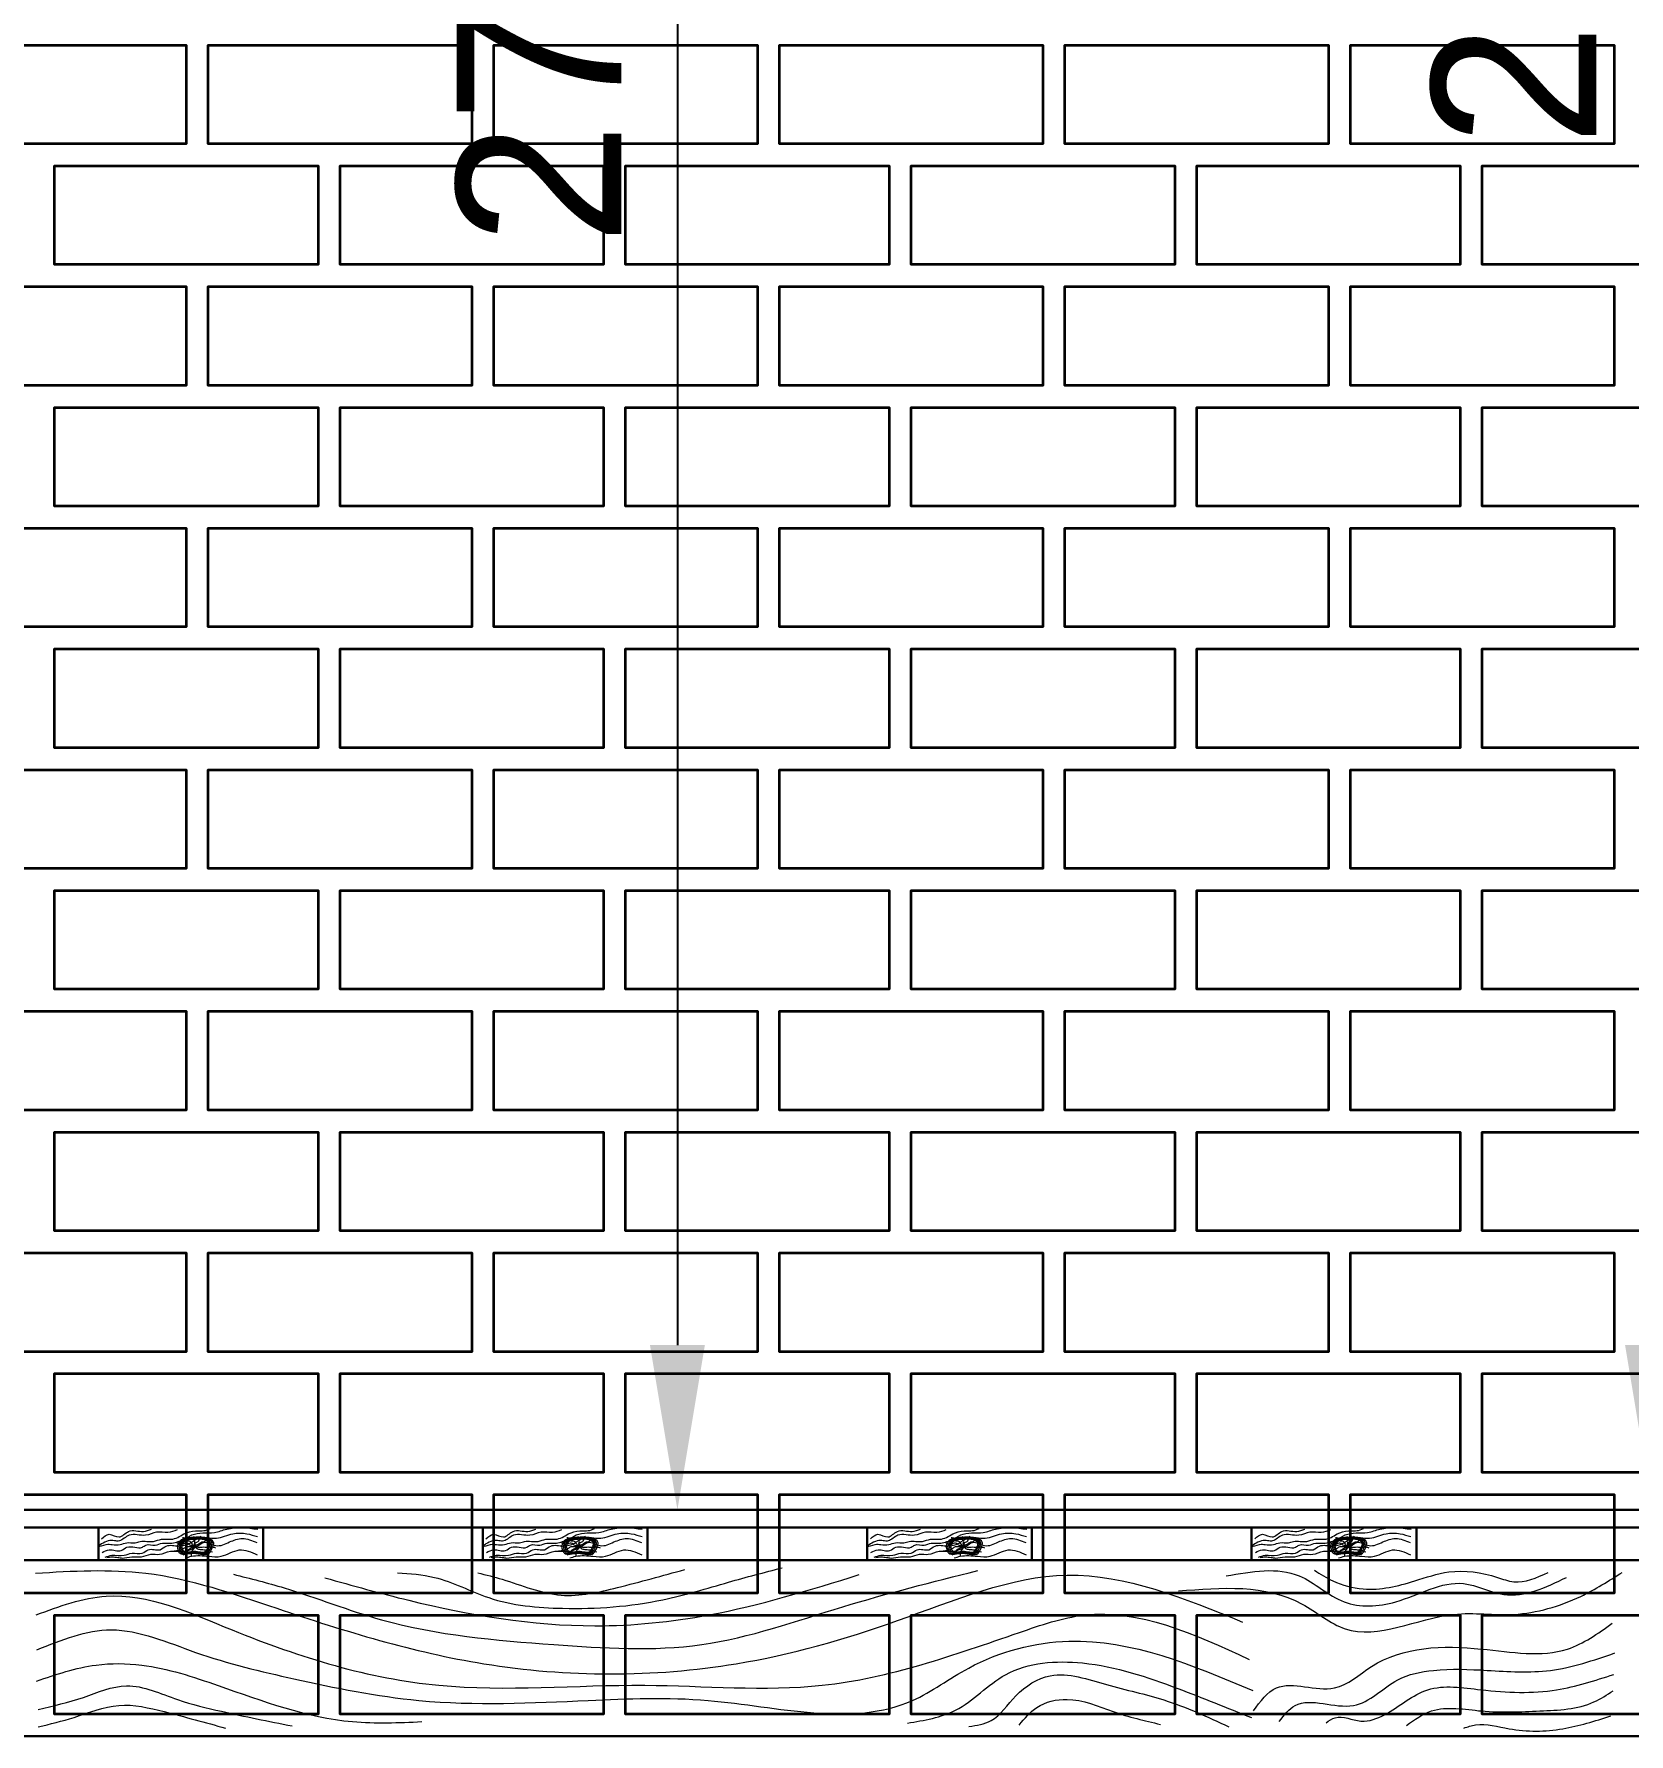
# Model space of a CAD drawing. Header units: millimetres. Extents: x 306212 to 393045, y -154783 to -111932.
# Drawn here: x 375425 to 376877, y -147356 to -145807 of the extents above; entities that cross this region are included whole.
import ezdxf

# ---------------------------------------------------------------- set-up
doc = ezdxf.new("R2010")
doc.units = ezdxf.units.MM
doc.layers.add('ahsap', color=222, linetype='Continuous', lineweight=13)
doc.dimstyles.new('ISO-25', dxfattribs={"dimtxt": 100, "dimasz": 2.5, "dimexe": 1.25, "dimexo": 0.625, "dimtad": 1, "dimdec": 0, "dimtxsty": 'Standard', "dimcen": 2.5, "dimadec": 0, "dimazin": 0, "dimtfac": 1, "dimtdec": 0, "dimtmove": 0, "dimatfit": 3, "dimfxl": 0, "dimarcsym": 0})

# ---------------------------------------------------------------- blocks, each defined once
blk = doc.blocks.new('*D762')
at = {"layer": 'ahsap', "color": 0, "lineweight": -2}
for p, q in [((376093.2, -144221.4), (376898.7, -144221.4)), ((376898.4, -144371.4), (376898.4, -147001.4)), ((376093.2, -147151.4), (376898.7, -147151.4))]:
    blk.add_line(p, q, dxfattribs=at)
at = {"layer": 'ahsap', "color": 0}
for points in [[(376873.4, -144371.4), (376923.4, -144371.4), (376898.4, -144221.4)], [(376873.4, -147001.4), (376923.4, -147001.4), (376898.4, -147151.4)]]:
    blk.add_solid(points, dxfattribs=at)
at = {"layer": 'DEFPOINTS', "color": 0}
for p in [(376092.6, -144221.4), (376092.6, -147151.4), (376898.4, -147151.4)]:
    blk.add_point(p, dxfattribs=at)
at = {"layer": 'ahsap', "color": 0, "insert": (376773.4, -145686.4), "char_height": 150, "attachment_point": 5, "rotation": 90}
blk.add_mtext('2930', dxfattribs=at)
blk = doc.blocks.new('*D757')
at = {"layer": 'ahsap', "color": 0, "lineweight": -2}
for p, q in [((375723.7, -144401.4), (376010.8, -144401.4)), ((376010.6, -144551.4), (376010.6, -147001.4)), ((375723.7, -147151.4), (376010.8, -147151.4))]:
    blk.add_line(p, q, dxfattribs=at)
at = {"layer": 'ahsap', "color": 0}
for points in [[(375985.6, -144551.4), (376035.6, -144551.4), (376010.6, -144401.4)], [(375985.6, -147001.4), (376035.6, -147001.4), (376010.6, -147151.4)]]:
    blk.add_solid(points, dxfattribs=at)
at = {"layer": 'DEFPOINTS', "color": 0}
for p in [(375723, -144401.4), (375723, -147151.4), (376010.6, -147151.4)]:
    blk.add_point(p, dxfattribs=at)
at = {"layer": 'ahsap', "color": 0, "insert": (375885.6, -145776.4), "char_height": 150, "attachment_point": 5, "rotation": 90}
blk.add_mtext('2750', dxfattribs=at)

msp = doc.modelspace()

# ---------------------------------------------------------------- linework, layer by layer
at = {"layer": 'ahsap', "color": 26, "lineweight": 35}
for points in [[(375523.4, -145907.4), (375323.4, -145907.4), (375323.4, -145817.4), (375563.4, -145817.4), (375563.4, -145907.4), (375523.4, -145907.4)], [(375783.4, -145907.4), (375583.4, -145907.4), (375583.4, -145817.4), (375823.4, -145817.4), (375823.4, -145907.4), (375783.4, -145907.4)], [(376043.4, -145907.4), (375843.4, -145907.4), (375843.4, -145817.4), (376083.4, -145817.4), (376083.4, -145907.4), (376043.4, -145907.4)], [(376303.4, -145907.4), (376103.4, -145907.4), (376103.4, -145817.4), (376343.4, -145817.4), (376343.4, -145907.4), (376303.4, -145907.4)], [(376563.4, -145907.4), (376363.4, -145907.4), (376363.4, -145817.4), (376603.4, -145817.4), (376603.4, -145907.4), (376563.4, -145907.4)], [(376823.4, -145907.4), (376623.4, -145907.4), (376623.4, -145817.4), (376863.4, -145817.4), (376863.4, -145907.4), (376823.4, -145907.4)], [(375643.4, -146017.4), (375443.4, -146017.4), (375443.4, -145927.4), (375683.4, -145927.4), (375683.4, -146017.4), (375643.4, -146017.4)], [(375903.4, -146017.4), (375703.4, -146017.4), (375703.4, -145927.4), (375943.4, -145927.4), (375943.4, -146017.4), (375903.4, -146017.4)], [(376163.4, -146017.4), (375963.4, -146017.4), (375963.4, -145927.4), (376203.4, -145927.4), (376203.4, -146017.4), (376163.4, -146017.4)], [(376423.4, -146017.4), (376223.4, -146017.4), (376223.4, -145927.4), (376463.4, -145927.4), (376463.4, -146017.4), (376423.4, -146017.4)], [(376683.4, -146017.4), (376483.4, -146017.4), (376483.4, -145927.4), (376723.4, -145927.4), (376723.4, -146017.4), (376683.4, -146017.4)], [(376943.4, -146017.4), (376743.4, -146017.4), (376743.4, -145927.4), (376983.4, -145927.4), (376983.4, -146017.4), (376943.4, -146017.4)], [(375523.4, -146127.4), (375323.4, -146127.4), (375323.4, -146037.4), (375563.4, -146037.4), (375563.4, -146127.4), (375523.4, -146127.4)], [(375783.4, -146127.4), (375583.4, -146127.4), (375583.4, -146037.4), (375823.4, -146037.4), (375823.4, -146127.4), (375783.4, -146127.4)], [(376043.4, -146127.4), (375843.4, -146127.4), (375843.4, -146037.4), (376083.4, -146037.4), (376083.4, -146127.4), (376043.4, -146127.4)], [(376303.4, -146127.4), (376103.4, -146127.4), (376103.4, -146037.4), (376343.4, -146037.4), (376343.4, -146127.4), (376303.4, -146127.4)], [(376563.4, -146127.4), (376363.4, -146127.4), (376363.4, -146037.4), (376603.4, -146037.4), (376603.4, -146127.4), (376563.4, -146127.4)], [(376823.4, -146127.4), (376623.4, -146127.4), (376623.4, -146037.4), (376863.4, -146037.4), (376863.4, -146127.4), (376823.4, -146127.4)], [(375643.4, -146237.4), (375443.4, -146237.4), (375443.4, -146147.4), (375683.4, -146147.4), (375683.4, -146237.4), (375643.4, -146237.4)], [(375903.4, -146237.4), (375703.4, -146237.4), (375703.4, -146147.4), (375943.4, -146147.4), (375943.4, -146237.4), (375903.4, -146237.4)], [(376163.4, -146237.4), (375963.4, -146237.4), (375963.4, -146147.4), (376203.4, -146147.4), (376203.4, -146237.4), (376163.4, -146237.4)], [(376423.4, -146237.4), (376223.4, -146237.4), (376223.4, -146147.4), (376463.4, -146147.4), (376463.4, -146237.4), (376423.4, -146237.4)], [(376683.4, -146237.4), (376483.4, -146237.4), (376483.4, -146147.4), (376723.4, -146147.4), (376723.4, -146237.4), (376683.4, -146237.4)], [(376943.4, -146237.4), (376743.4, -146237.4), (376743.4, -146147.4), (376983.4, -146147.4), (376983.4, -146237.4), (376943.4, -146237.4)], [(375523.4, -146347.4), (375323.4, -146347.4), (375323.4, -146257.4), (375563.4, -146257.4), (375563.4, -146347.4), (375523.4, -146347.4)], [(375783.4, -146347.4), (375583.4, -146347.4), (375583.4, -146257.4), (375823.4, -146257.4), (375823.4, -146347.4), (375783.4, -146347.4)], [(376043.4, -146347.4), (375843.4, -146347.4), (375843.4, -146257.4), (376083.4, -146257.4), (376083.4, -146347.4), (376043.4, -146347.4)], [(376303.4, -146347.4), (376103.4, -146347.4), (376103.4, -146257.4), (376343.4, -146257.4), (376343.4, -146347.4), (376303.4, -146347.4)], [(376563.4, -146347.4), (376363.4, -146347.4), (376363.4, -146257.4), (376603.4, -146257.4), (376603.4, -146347.4), (376563.4, -146347.4)], [(376823.4, -146347.4), (376623.4, -146347.4), (376623.4, -146257.4), (376863.4, -146257.4), (376863.4, -146347.4), (376823.4, -146347.4)], [(375643.4, -146457.4), (375443.4, -146457.4), (375443.4, -146367.4), (375683.4, -146367.4), (375683.4, -146457.4), (375643.4, -146457.4)], [(375903.4, -146457.4), (375703.4, -146457.4), (375703.4, -146367.4), (375943.4, -146367.4), (375943.4, -146457.4), (375903.4, -146457.4)], [(376163.4, -146457.4), (375963.4, -146457.4), (375963.4, -146367.4), (376203.4, -146367.4), (376203.4, -146457.4), (376163.4, -146457.4)], [(376423.4, -146457.4), (376223.4, -146457.4), (376223.4, -146367.4), (376463.4, -146367.4), (376463.4, -146457.4), (376423.4, -146457.4)], [(376683.4, -146457.4), (376483.4, -146457.4), (376483.4, -146367.4), (376723.4, -146367.4), (376723.4, -146457.4), (376683.4, -146457.4)], [(376943.4, -146457.4), (376743.4, -146457.4), (376743.4, -146367.4), (376983.4, -146367.4), (376983.4, -146457.4), (376943.4, -146457.4)], [(375523.4, -146567.4), (375323.4, -146567.4), (375323.4, -146477.4), (375563.4, -146477.4), (375563.4, -146567.4), (375523.4, -146567.4)], [(375783.4, -146567.4), (375583.4, -146567.4), (375583.4, -146477.4), (375823.4, -146477.4), (375823.4, -146567.4), (375783.4, -146567.4)], [(376043.4, -146567.4), (375843.4, -146567.4), (375843.4, -146477.4), (376083.4, -146477.4), (376083.4, -146567.4), (376043.4, -146567.4)], [(376303.4, -146567.4), (376103.4, -146567.4), (376103.4, -146477.4), (376343.4, -146477.4), (376343.4, -146567.4), (376303.4, -146567.4)], [(376563.4, -146567.4), (376363.4, -146567.4), (376363.4, -146477.4), (376603.4, -146477.4), (376603.4, -146567.4), (376563.4, -146567.4)], [(376823.4, -146567.4), (376623.4, -146567.4), (376623.4, -146477.4), (376863.4, -146477.4), (376863.4, -146567.4), (376823.4, -146567.4)], [(375643.4, -146677.4), (375443.4, -146677.4), (375443.4, -146587.4), (375683.4, -146587.4), (375683.4, -146677.4), (375643.4, -146677.4)], [(375903.4, -146677.4), (375703.4, -146677.4), (375703.4, -146587.4), (375943.4, -146587.4), (375943.4, -146677.4), (375903.4, -146677.4)], [(376163.4, -146677.4), (375963.4, -146677.4), (375963.4, -146587.4), (376203.4, -146587.4), (376203.4, -146677.4), (376163.4, -146677.4)], [(376423.4, -146677.4), (376223.4, -146677.4), (376223.4, -146587.4), (376463.4, -146587.4), (376463.4, -146677.4), (376423.4, -146677.4)], [(376683.4, -146677.4), (376483.4, -146677.4), (376483.4, -146587.4), (376723.4, -146587.4), (376723.4, -146677.4), (376683.4, -146677.4)], [(376943.4, -146677.4), (376743.4, -146677.4), (376743.4, -146587.4), (376983.4, -146587.4), (376983.4, -146677.4), (376943.4, -146677.4)], [(375523.4, -146787.4), (375323.4, -146787.4), (375323.4, -146697.4), (375563.4, -146697.4), (375563.4, -146787.4), (375523.4, -146787.4)], [(375783.4, -146787.4), (375583.4, -146787.4), (375583.4, -146697.4), (375823.4, -146697.4), (375823.4, -146787.4), (375783.4, -146787.4)], [(376043.4, -146787.4), (375843.4, -146787.4), (375843.4, -146697.4), (376083.4, -146697.4), (376083.4, -146787.4), (376043.4, -146787.4)], [(376303.4, -146787.4), (376103.4, -146787.4), (376103.4, -146697.4), (376343.4, -146697.4), (376343.4, -146787.4), (376303.4, -146787.4)], [(376563.4, -146787.4), (376363.4, -146787.4), (376363.4, -146697.4), (376603.4, -146697.4), (376603.4, -146787.4), (376563.4, -146787.4)], [(376823.4, -146787.4), (376623.4, -146787.4), (376623.4, -146697.4), (376863.4, -146697.4), (376863.4, -146787.4), (376823.4, -146787.4)], [(375643.4, -146897.4), (375443.4, -146897.4), (375443.4, -146807.4), (375683.4, -146807.4), (375683.4, -146897.4), (375643.4, -146897.4)], [(375903.4, -146897.4), (375703.4, -146897.4), (375703.4, -146807.4), (375943.4, -146807.4), (375943.4, -146897.4), (375903.4, -146897.4)], [(376163.4, -146897.4), (375963.4, -146897.4), (375963.4, -146807.4), (376203.4, -146807.4), (376203.4, -146897.4), (376163.4, -146897.4)], [(376423.4, -146897.4), (376223.4, -146897.4), (376223.4, -146807.4), (376463.4, -146807.4), (376463.4, -146897.4), (376423.4, -146897.4)], [(376683.4, -146897.4), (376483.4, -146897.4), (376483.4, -146807.4), (376723.4, -146807.4), (376723.4, -146897.4), (376683.4, -146897.4)], [(376943.4, -146897.4), (376743.4, -146897.4), (376743.4, -146807.4), (376983.4, -146807.4), (376983.4, -146897.4), (376943.4, -146897.4)], [(375523.4, -147007.4), (375323.4, -147007.4), (375323.4, -146917.4), (375563.4, -146917.4), (375563.4, -147007.4), (375523.4, -147007.4)], [(375783.4, -147007.4), (375583.4, -147007.4), (375583.4, -146917.4), (375823.4, -146917.4), (375823.4, -147007.4), (375783.4, -147007.4)], [(376043.4, -147007.4), (375843.4, -147007.4), (375843.4, -146917.4), (376083.4, -146917.4), (376083.4, -147007.4), (376043.4, -147007.4)], [(376303.4, -147007.4), (376103.4, -147007.4), (376103.4, -146917.4), (376343.4, -146917.4), (376343.4, -147007.4), (376303.4, -147007.4)], [(376563.4, -147007.4), (376363.4, -147007.4), (376363.4, -146917.4), (376603.4, -146917.4), (376603.4, -147007.4), (376563.4, -147007.4)], [(376823.4, -147007.4), (376623.4, -147007.4), (376623.4, -146917.4), (376863.4, -146917.4), (376863.4, -147007.4), (376823.4, -147007.4)], [(375643.4, -147117.4), (375443.4, -147117.4), (375443.4, -147027.4), (375683.4, -147027.4), (375683.4, -147117.4), (375643.4, -147117.4)], [(375903.4, -147117.4), (375703.4, -147117.4), (375703.4, -147027.4), (375943.4, -147027.4), (375943.4, -147117.4), (375903.4, -147117.4)], [(376163.4, -147117.4), (375963.4, -147117.4), (375963.4, -147027.4), (376203.4, -147027.4), (376203.4, -147117.4), (376163.4, -147117.4)], [(376423.4, -147117.4), (376223.4, -147117.4), (376223.4, -147027.4), (376463.4, -147027.4), (376463.4, -147117.4), (376423.4, -147117.4)], [(376683.4, -147117.4), (376483.4, -147117.4), (376483.4, -147027.4), (376723.4, -147027.4), (376723.4, -147117.4), (376683.4, -147117.4)], [(376943.4, -147117.4), (376743.4, -147117.4), (376743.4, -147027.4), (376983.4, -147027.4), (376983.4, -147117.4), (376943.4, -147117.4)], [(375523.4, -147227.4), (375323.4, -147227.4), (375323.4, -147137.4), (375563.4, -147137.4), (375563.4, -147227.4), (375523.4, -147227.4)], [(375783.4, -147227.4), (375583.4, -147227.4), (375583.4, -147137.4), (375823.4, -147137.4), (375823.4, -147227.4), (375783.4, -147227.4)], [(376043.4, -147227.4), (375843.4, -147227.4), (375843.4, -147137.4), (376083.4, -147137.4), (376083.4, -147227.4), (376043.4, -147227.4)], [(376303.4, -147227.4), (376103.4, -147227.4), (376103.4, -147137.4), (376343.4, -147137.4), (376343.4, -147227.4), (376303.4, -147227.4)], [(376563.4, -147227.4), (376363.4, -147227.4), (376363.4, -147137.4), (376603.4, -147137.4), (376603.4, -147227.4), (376563.4, -147227.4)], [(376823.4, -147227.4), (376623.4, -147227.4), (376623.4, -147137.4), (376863.4, -147137.4), (376863.4, -147227.4), (376823.4, -147227.4)], [(375643.4, -147337.4), (375443.4, -147337.4), (375443.4, -147247.4), (375683.4, -147247.4), (375683.4, -147337.4), (375643.4, -147337.4)], [(375903.4, -147337.4), (375703.4, -147337.4), (375703.4, -147247.4), (375943.4, -147247.4), (375943.4, -147337.4), (375903.4, -147337.4)], [(376163.4, -147337.4), (375963.4, -147337.4), (375963.4, -147247.4), (376203.4, -147247.4), (376203.4, -147337.4), (376163.4, -147337.4)], [(376423.4, -147337.4), (376223.4, -147337.4), (376223.4, -147247.4), (376463.4, -147247.4), (376463.4, -147337.4), (376423.4, -147337.4)], [(376683.4, -147337.4), (376483.4, -147337.4), (376483.4, -147247.4), (376723.4, -147247.4), (376723.4, -147337.4), (376683.4, -147337.4)], [(376943.4, -147337.4), (376743.4, -147337.4), (376743.4, -147247.4), (376983.4, -147247.4), (376983.4, -147337.4), (376943.4, -147337.4)]]:
    msp.add_lwpolyline(points, dxfattribs=at)
at = {"layer": 'ahsap', "color": 46, "lineweight": 30}
for points in [[(385973.4, -147167.4), (385973.4, -147151.4), (374783.4, -147151.4), (374783.4, -147167.4), (374783.4, -147167.4), (385973.4, -147167.4)], [(375483.4, -147197.4), (375483.4, -147167.4), (375633.4, -147167.4), (375633.4, -147197.4), (375483.4, -147197.4)], [(375833.4, -147197.4), (375833.4, -147167.4), (375983.4, -147167.4), (375983.4, -147197.4), (375833.4, -147197.4)], [(376183.4, -147197.4), (376183.4, -147167.4), (376333.4, -147167.4), (376333.4, -147197.4), (376183.4, -147197.4)], [(376533.4, -147197.4), (376533.4, -147167.4), (376683.4, -147167.4), (376683.4, -147197.4), (376533.4, -147197.4)], [(374828.4, -147357.4), (374783.4, -147357.4), (374783.4, -147197.4), (377978.4, -147197.4), (378013.4, -147197.4), (378013.4, -147357.4), (377978.4, -147357.4), (374828.4, -147357.4)]]:
    msp.add_lwpolyline(points, dxfattribs=at)
at = {"layer": 'ahsap', "color": 62}
for points, knots in [([(375555.1, -147169.7), (375552.3, -147170.7), (375546.3, -147172.9), (375536.2, -147170.6), (375525.2, -147176.8), (375512.3, -147171.2), (375502.7, -147182.2), (375493.6, -147177), (375479.4, -147186.9), (375490.5, -147182.4), (375496.3, -147183.1), (375503, -147183.7), (375509.5, -147180.5), (375516, -147182.2), (375523.8, -147178.8), (375532.3, -147181.7), (375541.2, -147177.2), (375548.9, -147179), (375553.7, -147177.3), (375555.7, -147176.6), (375555.7, -147176.6), (375557.5, -147175.5), (375562.4, -147172.4), (375571.9, -147169.8), (375580.7, -147171), (375584.7, -147168.6), (375585.2, -147168.3)], [0, 0, 0, 0, 8.649495, 18.9481, 29.448578, 44.354251, 54.58503, 64.733867, 74.635228, 81.578894, 86.898862, 94.204333, 100.43687, 108.145888, 112.919729, 125.131968, 132.542597, 141.202226, 147.62514, 147.62514, 147.62514, 147.62514, 153.962632, 164.796896, 176.812519, 178.597775, 178.597775, 178.597775, 178.597775]), ([(375486.8, -147190.3), (375488.9, -147189.1), (375494.3, -147186.1), (375503.1, -147190.8), (375511.2, -147182.2), (375520.8, -147188.3), (375527.9, -147181.9), (375534.8, -147184.8), (375542.2, -147180.7), (375549.5, -147182.6), (375554.1, -147181), (375555.9, -147180.3), (375555.9, -147180.3), (375557.4, -147180), (375562, -147179), (375571.1, -147170.7), (375586.4, -147174), (375605.4, -147166.3), (375619, -147167.9), (375628.6, -147169)], [0, 0, 0, 0, 6.916449, 17.76382, 23.855728, 37.93912, 41.696469, 50.242965, 56.925375, 65.54134, 71.315329, 71.315329, 71.315329, 71.315329, 75.797404, 85.380944, 106.040347, 117.599403, 146.02527, 146.02527, 146.02527, 146.02527]), ([(375905.1, -147169.7), (375902.3, -147170.7), (375896.3, -147172.9), (375886.2, -147170.6), (375875.2, -147176.8), (375862.3, -147171.2), (375852.7, -147182.2), (375843.6, -147177), (375829.4, -147186.9), (375840.5, -147182.4), (375846.3, -147183.1), (375853, -147183.7), (375859.5, -147180.5), (375866, -147182.2), (375873.8, -147178.8), (375882.3, -147181.7), (375891.2, -147177.2), (375898.9, -147179), (375903.7, -147177.3), (375905.7, -147176.6), (375905.7, -147176.6), (375907.5, -147175.5), (375912.4, -147172.4), (375921.9, -147169.8), (375930.7, -147171), (375934.7, -147168.6), (375935.2, -147168.3)], [0, 0, 0, 0, 8.649495, 18.9481, 29.448578, 44.354251, 54.58503, 64.733867, 74.635228, 81.578894, 86.898862, 94.204333, 100.43687, 108.145888, 112.919729, 125.131968, 132.542597, 141.202226, 147.62514, 147.62514, 147.62514, 147.62514, 153.962632, 164.796896, 176.812519, 178.597775, 178.597775, 178.597775, 178.597775]), ([(375836.8, -147190.3), (375838.9, -147189.1), (375844.3, -147186.1), (375853.1, -147190.8), (375861.2, -147182.2), (375870.8, -147188.3), (375877.9, -147181.9), (375884.8, -147184.8), (375892.2, -147180.7), (375899.5, -147182.6), (375904.1, -147181), (375905.9, -147180.3), (375905.9, -147180.3), (375907.4, -147180), (375912, -147179), (375921.1, -147170.7), (375936.4, -147174), (375955.4, -147166.3), (375969, -147167.9), (375978.6, -147169)], [0, 0, 0, 0, 6.916449, 17.76382, 23.855728, 37.93912, 41.696469, 50.242965, 56.925375, 65.54134, 71.315329, 71.315329, 71.315329, 71.315329, 75.797404, 85.380944, 106.040347, 117.599403, 146.02527, 146.02527, 146.02527, 146.02527]), ([(376255.1, -147169.7), (376252.3, -147170.7), (376246.3, -147172.9), (376236.2, -147170.6), (376225.2, -147176.8), (376212.3, -147171.2), (376202.7, -147182.2), (376193.6, -147177), (376179.4, -147186.9), (376190.5, -147182.4), (376196.3, -147183.1), (376203, -147183.7), (376209.5, -147180.5), (376216, -147182.2), (376223.8, -147178.8), (376232.3, -147181.7), (376241.2, -147177.2), (376248.9, -147179), (376253.7, -147177.3), (376255.7, -147176.6), (376255.7, -147176.6), (376257.5, -147175.5), (376262.4, -147172.4), (376271.9, -147169.8), (376280.7, -147171), (376284.7, -147168.6), (376285.2, -147168.3)], [0, 0, 0, 0, 8.649495, 18.9481, 29.448578, 44.354251, 54.58503, 64.733867, 74.635228, 81.578894, 86.898862, 94.204333, 100.43687, 108.145888, 112.919729, 125.131968, 132.542597, 141.202226, 147.62514, 147.62514, 147.62514, 147.62514, 153.962632, 164.796896, 176.812519, 178.597775, 178.597775, 178.597775, 178.597775]), ([(376186.8, -147190.3), (376188.9, -147189.1), (376194.3, -147186.1), (376203.1, -147190.8), (376211.2, -147182.2), (376220.8, -147188.3), (376227.9, -147181.9), (376234.8, -147184.8), (376242.2, -147180.7), (376249.5, -147182.6), (376254.1, -147181), (376255.9, -147180.3), (376255.9, -147180.3), (376257.4, -147180), (376262, -147179), (376271.1, -147170.7), (376286.4, -147174), (376305.4, -147166.3), (376319, -147167.9), (376328.6, -147169)], [0, 0, 0, 0, 6.916449, 17.76382, 23.855728, 37.93912, 41.696469, 50.242965, 56.925375, 65.54134, 71.315329, 71.315329, 71.315329, 71.315329, 75.797404, 85.380944, 106.040347, 117.599403, 146.02527, 146.02527, 146.02527, 146.02527]), ([(376605.1, -147169.7), (376602.3, -147170.7), (376596.3, -147172.9), (376586.2, -147170.6), (376575.2, -147176.8), (376562.3, -147171.2), (376552.7, -147182.2), (376543.6, -147177), (376529.4, -147186.9), (376540.5, -147182.4), (376546.3, -147183.1), (376553, -147183.7), (376559.5, -147180.5), (376566, -147182.2), (376573.8, -147178.8), (376582.3, -147181.7), (376591.2, -147177.2), (376598.9, -147179), (376603.7, -147177.3), (376605.7, -147176.6), (376605.7, -147176.6), (376607.5, -147175.5), (376612.4, -147172.4), (376621.9, -147169.8), (376630.7, -147171), (376634.7, -147168.6), (376635.2, -147168.3)], [0, 0, 0, 0, 8.649495, 18.9481, 29.448578, 44.354251, 54.58503, 64.733867, 74.635228, 81.578894, 86.898862, 94.204333, 100.43687, 108.145888, 112.919729, 125.131968, 132.542597, 141.202226, 147.62514, 147.62514, 147.62514, 147.62514, 153.962632, 164.796896, 176.812519, 178.597775, 178.597775, 178.597775, 178.597775]), ([(376536.8, -147190.3), (376538.9, -147189.1), (376544.3, -147186.1), (376553.1, -147190.8), (376561.2, -147182.2), (376570.8, -147188.3), (376577.9, -147181.9), (376584.8, -147184.8), (376592.2, -147180.7), (376599.5, -147182.6), (376604.1, -147181), (376605.9, -147180.3), (376605.9, -147180.3), (376607.4, -147180), (376612, -147179), (376621.1, -147170.7), (376636.4, -147174), (376655.4, -147166.3), (376669, -147167.9), (376678.6, -147169)], [0, 0, 0, 0, 6.916449, 17.76382, 23.855728, 37.93912, 41.696469, 50.242965, 56.925375, 65.54134, 71.315329, 71.315329, 71.315329, 71.315329, 75.797404, 85.380944, 106.040347, 117.599403, 146.02527, 146.02527, 146.02527, 146.02527])]:
    msp.add_open_spline(points, degree=3, knots=knots, dxfattribs=at)
for points in [[(375486.3, -147177.7), (375493.2, -147173.7), (375502.2, -147176.1), (375510.9, -147171.1), (375524.4, -147171.1), (375531.8, -147169.1)], [(375836.3, -147177.7), (375843.2, -147173.7), (375852.2, -147176.1), (375860.9, -147171.1), (375874.4, -147171.1), (375881.8, -147169.1)], [(376186.3, -147177.7), (376193.2, -147173.7), (376202.2, -147176.1), (376210.9, -147171.1), (376224.4, -147171.1), (376231.8, -147169.1)], [(376536.3, -147177.7), (376543.2, -147173.7), (376552.2, -147176.1), (376560.9, -147171.1), (376574.4, -147171.1), (376581.8, -147169.1)], [(375489.6, -147194.5), (375495.7, -147192.8), (375506.8, -147192.8), (375514, -147190.9), (375523.3, -147190.9), (375528.8, -147187.7), (375539.5, -147187.7), (375545.2, -147184.4), (375556.7, -147184.4), (375566.8, -147181.7), (375574.6, -147177.2), (375590.8, -147177.2), (375605.8, -147173.2), (375618.6, -147173.2), (375628.4, -147175.8)], [(375491.1, -147194.8), (375495.9, -147194.3), (375501.1, -147194.8), (375505.1, -147195.3), (375513.8, -147194.1), (375522.7, -147194.1), (375531, -147191.9), (375539, -147191.9), (375548.9, -147189.2), (375560.7, -147189.2), (375573.9, -147184.1), (375579.2, -147181.1), (375590.3, -147184), (375602.8, -147180.7), (375614.4, -147177.6), (375627.8, -147181.2)], [(375570.5, -147184), (375569.9, -147184.6), (375567.5, -147185.2), (375563.6, -147185.2), (375561, -147186.7), (375552.4, -147189)], [(375570.5, -147184), (375567.5, -147184), (375563.8, -147181.8), (375559.7, -147182.9), (375554.9, -147181.6)], [(375555, -147184.5), (375557.8, -147179.7), (375569.4, -147176.6), (375580.2, -147176.6), (375588.4, -147181.4), (375587.1, -147186.1), (375584.3, -147191), (375570.1, -147191), (375557.7, -147191), (375555, -147184.5)], [(375556.5, -147184.4), (375559, -147180.1), (375569.6, -147177.2), (375579.4, -147177.2), (375586.9, -147181.6), (375585.7, -147185.9), (375583.2, -147190.3), (375570.2, -147190.3), (375558.9, -147190.3), (375556.5, -147184.4)], [(375557.9, -147184.3), (375560.2, -147180.3), (375569.7, -147177.8), (375578.7, -147177.8), (375585.5, -147181.7), (375584.4, -147185.6), (375582.1, -147189.6), (375570.3, -147189.6), (375560.1, -147189.6), (375557.9, -147184.3)], [(375559.1, -147184.3), (375561.2, -147180.7), (375569.9, -147178.3), (375578, -147178.3), (375584.2, -147181.9), (375583.3, -147185.5), (375581.1, -147189.1), (375570.4, -147189.1), (375561.1, -147189.1), (375559.1, -147184.3)], [(375569.6, -147183.2), (375568.2, -147181.8), (375566.4, -147179.9), (375564.3, -147179.9), (375562.9, -147177.8), (375559.9, -147177)], [(375570.7, -147184.5), (375570.4, -147184.9), (375568, -147186.4), (375564.6, -147188.3), (375563.1, -147189.8), (375560.3, -147192.6)], [(375570.9, -147184.9), (375570.8, -147185.4), (375569.8, -147187.1), (375568.6, -147189.2), (375568, -147191.6), (375568, -147193.7)], [(375571.1, -147183.5), (375570.8, -147182.3), (375571.3, -147180.3), (375570.6, -147179.2), (375570.1, -147177.2), (375570.6, -147175.3)], [(375571, -147183.9), (375571.1, -147184.1), (375571.7, -147184.9), (375572.9, -147186.5), (375576.2, -147187.4), (375580.7, -147188), (375587.3, -147189.7)], [(375571.1, -147183.5), (375572.3, -147181.3), (375574.9, -147179.8), (375575.5, -147177.5), (375576.8, -147175.3)], [(375571.1, -147183.5), (375574.4, -147182.6), (375577.6, -147180.7), (375580.6, -147179.9), (375581.5, -147178.5), (375584.2, -147176.9)], [(375571.1, -147183.5), (375574.3, -147185.3), (375578, -147185.3), (375583.3, -147185.3), (375587.9, -147185.3), (375590.1, -147185.9)], [(375839.6, -147194.5), (375845.7, -147192.8), (375856.8, -147192.8), (375864, -147190.9), (375873.3, -147190.9), (375878.8, -147187.7), (375889.5, -147187.7), (375895.2, -147184.4), (375906.7, -147184.4), (375916.8, -147181.7), (375924.6, -147177.2), (375940.8, -147177.2), (375955.8, -147173.2), (375968.6, -147173.2), (375978.4, -147175.8)], [(375841.1, -147194.8), (375845.9, -147194.3), (375851.1, -147194.8), (375855.1, -147195.3), (375863.8, -147194.1), (375872.7, -147194.1), (375881, -147191.9), (375889, -147191.9), (375898.9, -147189.2), (375910.7, -147189.2), (375923.9, -147184.1), (375929.2, -147181.1), (375940.3, -147184), (375952.8, -147180.7), (375964.4, -147177.6), (375977.8, -147181.2)], [(375920.5, -147184), (375919.9, -147184.6), (375917.5, -147185.2), (375913.6, -147185.2), (375911, -147186.7), (375902.4, -147189)], [(375920.5, -147184), (375917.5, -147184), (375913.8, -147181.8), (375909.7, -147182.9), (375904.9, -147181.6)], [(375905, -147184.5), (375907.8, -147179.7), (375919.4, -147176.6), (375930.2, -147176.6), (375938.4, -147181.4), (375937.1, -147186.1), (375934.3, -147191), (375920.1, -147191), (375907.7, -147191), (375905, -147184.5)], [(375906.5, -147184.4), (375909, -147180.1), (375919.6, -147177.2), (375929.4, -147177.2), (375936.9, -147181.6), (375935.7, -147185.9), (375933.2, -147190.3), (375920.2, -147190.3), (375908.9, -147190.3), (375906.5, -147184.4)], [(375907.9, -147184.3), (375910.2, -147180.3), (375919.7, -147177.8), (375928.7, -147177.8), (375935.5, -147181.7), (375934.4, -147185.6), (375932.1, -147189.6), (375920.3, -147189.6), (375910.1, -147189.6), (375907.9, -147184.3)], [(375909.1, -147184.3), (375911.2, -147180.7), (375919.9, -147178.3), (375928, -147178.3), (375934.2, -147181.9), (375933.3, -147185.5), (375931.1, -147189.1), (375920.4, -147189.1), (375911.1, -147189.1), (375909.1, -147184.3)], [(375919.6, -147183.2), (375918.2, -147181.8), (375916.4, -147179.9), (375914.3, -147179.9), (375912.9, -147177.8), (375909.9, -147177)], [(375920.7, -147184.5), (375920.4, -147184.9), (375918, -147186.4), (375914.6, -147188.3), (375913.1, -147189.8), (375910.3, -147192.6)], [(375920.9, -147184.9), (375920.8, -147185.4), (375919.8, -147187.1), (375918.6, -147189.2), (375918, -147191.6), (375918, -147193.7)], [(375921.1, -147183.5), (375920.8, -147182.3), (375921.3, -147180.3), (375920.6, -147179.2), (375920.1, -147177.2), (375920.6, -147175.3)], [(375921, -147183.9), (375921.1, -147184.1), (375921.7, -147184.9), (375922.9, -147186.5), (375926.2, -147187.4), (375930.7, -147188), (375937.3, -147189.7)], [(375921.1, -147183.5), (375922.3, -147181.3), (375924.9, -147179.8), (375925.5, -147177.5), (375926.8, -147175.3)], [(375921.1, -147183.5), (375924.4, -147182.6), (375927.6, -147180.7), (375930.6, -147179.9), (375931.5, -147178.5), (375934.2, -147176.9)], [(375921.1, -147183.5), (375924.3, -147185.3), (375928, -147185.3), (375933.3, -147185.3), (375937.9, -147185.3), (375940.1, -147185.9)], [(376189.6, -147194.5), (376195.7, -147192.8), (376206.8, -147192.8), (376214, -147190.9), (376223.3, -147190.9), (376228.8, -147187.7), (376239.5, -147187.7), (376245.2, -147184.4), (376256.7, -147184.4), (376266.8, -147181.7), (376274.6, -147177.2), (376290.8, -147177.2), (376305.8, -147173.2), (376318.6, -147173.2), (376328.4, -147175.8)], [(376191.1, -147194.8), (376195.9, -147194.3), (376201.1, -147194.8), (376205.1, -147195.3), (376213.8, -147194.1), (376222.7, -147194.1), (376231, -147191.9), (376239, -147191.9), (376248.9, -147189.2), (376260.7, -147189.2), (376273.9, -147184.1), (376279.2, -147181.1), (376290.3, -147184), (376302.8, -147180.7), (376314.4, -147177.6), (376327.8, -147181.2)], [(376270.5, -147184), (376269.9, -147184.6), (376267.5, -147185.2), (376263.6, -147185.2), (376261, -147186.7), (376252.4, -147189)], [(376270.5, -147184), (376267.5, -147184), (376263.8, -147181.8), (376259.7, -147182.9), (376254.9, -147181.6)], [(376255, -147184.5), (376257.8, -147179.7), (376269.4, -147176.6), (376280.2, -147176.6), (376288.4, -147181.4), (376287.1, -147186.1), (376284.3, -147191), (376270.1, -147191), (376257.7, -147191), (376255, -147184.5)], [(376256.5, -147184.4), (376259, -147180.1), (376269.6, -147177.2), (376279.4, -147177.2), (376286.9, -147181.6), (376285.7, -147185.9), (376283.2, -147190.3), (376270.2, -147190.3), (376258.9, -147190.3), (376256.5, -147184.4)], [(376257.9, -147184.3), (376260.2, -147180.3), (376269.7, -147177.8), (376278.7, -147177.8), (376285.5, -147181.7), (376284.4, -147185.6), (376282.1, -147189.6), (376270.3, -147189.6), (376260.1, -147189.6), (376257.9, -147184.3)], [(376259.1, -147184.3), (376261.2, -147180.7), (376269.9, -147178.3), (376278, -147178.3), (376284.2, -147181.9), (376283.3, -147185.5), (376281.1, -147189.1), (376270.4, -147189.1), (376261.1, -147189.1), (376259.1, -147184.3)], [(376269.6, -147183.2), (376268.2, -147181.8), (376266.4, -147179.9), (376264.3, -147179.9), (376262.9, -147177.8), (376259.9, -147177)], [(376270.7, -147184.5), (376270.4, -147184.9), (376268, -147186.4), (376264.6, -147188.3), (376263.1, -147189.8), (376260.3, -147192.6)], [(376270.9, -147184.9), (376270.8, -147185.4), (376269.8, -147187.1), (376268.6, -147189.2), (376268, -147191.6), (376268, -147193.7)], [(376271.1, -147183.5), (376270.8, -147182.3), (376271.3, -147180.3), (376270.6, -147179.2), (376270.1, -147177.2), (376270.6, -147175.3)], [(376271, -147183.9), (376271.1, -147184.1), (376271.7, -147184.9), (376272.9, -147186.5), (376276.2, -147187.4), (376280.7, -147188), (376287.3, -147189.7)], [(376271.1, -147183.5), (376272.3, -147181.3), (376274.9, -147179.8), (376275.5, -147177.5), (376276.8, -147175.3)], [(376271.1, -147183.5), (376274.4, -147182.6), (376277.6, -147180.7), (376280.6, -147179.9), (376281.5, -147178.5), (376284.2, -147176.9)], [(376271.1, -147183.5), (376274.3, -147185.3), (376278, -147185.3), (376283.3, -147185.3), (376287.9, -147185.3), (376290.1, -147185.9)], [(376539.6, -147194.5), (376545.7, -147192.8), (376556.8, -147192.8), (376564, -147190.9), (376573.3, -147190.9), (376578.8, -147187.7), (376589.5, -147187.7), (376595.2, -147184.4), (376606.7, -147184.4), (376616.8, -147181.7), (376624.6, -147177.2), (376640.8, -147177.2), (376655.8, -147173.2), (376668.6, -147173.2), (376678.4, -147175.8)], [(376541.1, -147194.8), (376545.9, -147194.3), (376551.1, -147194.8), (376555.1, -147195.3), (376563.8, -147194.1), (376572.7, -147194.1), (376581, -147191.9), (376589, -147191.9), (376598.9, -147189.2), (376610.7, -147189.2), (376623.9, -147184.1), (376629.2, -147181.1), (376640.3, -147184), (376652.8, -147180.7), (376664.4, -147177.6), (376677.8, -147181.2)], [(376620.5, -147184), (376619.9, -147184.6), (376617.5, -147185.2), (376613.6, -147185.2), (376611, -147186.7), (376602.4, -147189)], [(376620.5, -147184), (376617.5, -147184), (376613.8, -147181.8), (376609.7, -147182.9), (376604.9, -147181.6)], [(376605, -147184.5), (376607.8, -147179.7), (376619.4, -147176.6), (376630.2, -147176.6), (376638.4, -147181.4), (376637.1, -147186.1), (376634.3, -147191), (376620.1, -147191), (376607.7, -147191), (376605, -147184.5)], [(376606.5, -147184.4), (376609, -147180.1), (376619.6, -147177.2), (376629.4, -147177.2), (376636.9, -147181.6), (376635.7, -147185.9), (376633.2, -147190.3), (376620.2, -147190.3), (376608.9, -147190.3), (376606.5, -147184.4)], [(376607.9, -147184.3), (376610.2, -147180.3), (376619.7, -147177.8), (376628.7, -147177.8), (376635.5, -147181.7), (376634.4, -147185.6), (376632.1, -147189.6), (376620.3, -147189.6), (376610.1, -147189.6), (376607.9, -147184.3)], [(376609.1, -147184.3), (376611.2, -147180.7), (376619.9, -147178.3), (376628, -147178.3), (376634.2, -147181.9), (376633.3, -147185.5), (376631.1, -147189.1), (376620.4, -147189.1), (376611.1, -147189.1), (376609.1, -147184.3)], [(376619.6, -147183.2), (376618.2, -147181.8), (376616.4, -147179.9), (376614.3, -147179.9), (376612.9, -147177.8), (376609.9, -147177)], [(376620.7, -147184.5), (376620.4, -147184.9), (376618, -147186.4), (376614.6, -147188.3), (376613.1, -147189.8), (376610.3, -147192.6)], [(376620.9, -147184.9), (376620.8, -147185.4), (376619.8, -147187.1), (376618.6, -147189.2), (376618, -147191.6), (376618, -147193.7)], [(376621.1, -147183.5), (376620.8, -147182.3), (376621.3, -147180.3), (376620.6, -147179.2), (376620.1, -147177.2), (376620.6, -147175.3)], [(376621, -147183.9), (376621.1, -147184.1), (376621.7, -147184.9), (376622.9, -147186.5), (376626.2, -147187.4), (376630.7, -147188), (376637.3, -147189.7)], [(376621.1, -147183.5), (376622.3, -147181.3), (376624.9, -147179.8), (376625.5, -147177.5), (376626.8, -147175.3)], [(376621.1, -147183.5), (376624.4, -147182.6), (376627.6, -147180.7), (376630.6, -147179.9), (376631.5, -147178.5), (376634.2, -147176.9)], [(376621.1, -147183.5), (376624.3, -147185.3), (376628, -147185.3), (376633.3, -147185.3), (376637.9, -147185.3), (376640.1, -147185.9)], [(375562.6, -147195.2), (375568.1, -147193.7), (375583.7, -147193.7), (375595.2, -147193.7), (375611.7, -147188), (375628.1, -147192.4)], [(375912.6, -147195.2), (375918.1, -147193.7), (375933.7, -147193.7), (375945.2, -147193.7), (375961.7, -147188), (375978.1, -147192.4)], [(376262.6, -147195.2), (376268.1, -147193.7), (376283.7, -147193.7), (376295.2, -147193.7), (376311.7, -147188), (376328.1, -147192.4)], [(376612.6, -147195.2), (376618.1, -147193.7), (376633.7, -147193.7), (376645.2, -147193.7), (376661.7, -147188), (376678.1, -147192.4)]]:
    msp.add_spline(points, degree=3, dxfattribs=at)
at = {"layer": 'ahsap', "color": 46}
for points in [[(375426.1, -147209.1), (375526.5, -147209.1), (375645.8, -147241.1), (375834.4, -147291.6), (376064.2, -147291.6), (376211, -147252.3), (376365.4, -147210.9), (376525.2, -147253.7)], [(375606.3, -147210.1), (375652.6, -147222.5), (375741.3, -147251.6), (375898, -147274.1), (376032.7, -147274.1), (376161.2, -147239.7), (376284, -147206.8)], [(375689.6, -147213.3), (375765.9, -147233.8), (375935.4, -147257), (376039.3, -147247.1), (376176.2, -147210.4)], [(375755.6, -147208.7), (375789.3, -147212.9), (375838.8, -147231.4), (375906.1, -147241.1), (375997.4, -147233.3), (376057.2, -147217.3), (376105.9, -147204.2)], [(375828.9, -147208.8), (375851.1, -147214.7), (375904.7, -147229.1), (375956, -147222.2), (376017.2, -147205.8)], [(376466.7, -147225.3), (376579.3, -147237.2), (376618.5, -147259.8), (376717.5, -147246.6), (376772.1, -147246.6), (376833, -147230.2), (376870.9, -147208.4)], [(376510.2, -147211.6), (376576.8, -147211.6), (376617.6, -147235.2), (376664.6, -147235.2), (376726.4, -147218.6), (376762.9, -147228.4), (376820.1, -147213)], [(376590.6, -147206.5), (376607.3, -147216.1), (376634.9, -147223.5), (376681.9, -147216.2), (376712.9, -147208), (376757.2, -147212.9), (376772, -147216.9), (376803.5, -147208.4)], [(375426.6, -147247.1), (375490.4, -147230), (375605.2, -147260.8), (375793.4, -147311.2), (375981, -147311.2), (376142.5, -147311.2), (376321.9, -147263.1), (376380.8, -147247.3), (376531.1, -147287.6)], [(375427.3, -147278.9), (375495.1, -147260.7), (375571.8, -147281.2), (375661.4, -147305.3), (375775.2, -147325), (375929.4, -147325), (376038.5, -147325), (376224.7, -147325), (376275.8, -147295.5), (376367, -147271.1), (376534.4, -147316)], [(376535, -147334.5), (376556, -147313.6), (376608.8, -147313.6), (376642.4, -147294.2), (376742.8, -147278.2), (376821.1, -147278.2), (376861.8, -147254.7)], [(375427, -147307.4), (375481.3, -147292.8), (375522.8, -147292.8), (375592.5, -147311.5), (375714.8, -147344.3), (375778, -147344.3)], [(376220, -147345.6), (376263.8, -147333.9), (376309.3, -147301.6), (376379.5, -147290.9), (376466.3, -147314.2), (376533.2, -147340.6)], [(376558.5, -147344.1), (376573, -147329.6), (376626.1, -147329.6), (376666.5, -147306.2), (376698.9, -147297.6), (376747.8, -147297.6), (376805.4, -147297.6), (376864.2, -147281.8)], [(376275.9, -147348.8), (376296.1, -147343.4), (376318.8, -147320.7), (376350.1, -147302.6), (376401.4, -147310.6), (376453.6, -147324.6), (376512.7, -147349)], [(376601.2, -147345.4), (376609.4, -147340.7), (376632.9, -147343.8), (376654.4, -147338), (376693.8, -147315.3), (376742.3, -147315.3), (376811.1, -147315.3), (376863.2, -147301.3)], [(375428.7, -147333.2), (375469.7, -147322.2), (375509, -147311.7), (375555.5, -147324.2), (375595.4, -147334.9), (375659.8, -147348.2)], [(376321.8, -147347.4), (376337.9, -147331.3), (376365.3, -147324), (376407.4, -147335.2), (376450.4, -147346.8)], [(376674.4, -147347.7), (376697.2, -147334.6), (376742.8, -147334.6), (376795.9, -147334.6), (376845.1, -147326.4), (376862.7, -147316.2)], [(375428.6, -147349.1), (375461.2, -147340.4), (375501.9, -147329.5), (375543.2, -147335.2), (375599.2, -147350.2)], [(376726.5, -147350.2), (376737.3, -147347.3), (376767.9, -147350.8), (376816.6, -147350.8), (376860.3, -147339.1)]]:
    msp.add_spline(points, degree=3, dxfattribs=at)

# ---------------------------------------------------------------- dimensions: what is measured, and where the dimension line sits
at = {"layer": 'ahsap', "color": 2}
for base, p1, p2, picture, middle in [((376898.4, -147151.4), (376092.6, -144221.4), (376092.6, -147151.4), '*D762', (376773.4, -145686.4)), ((376010.6, -147151.4), (375723, -144401.4), (375723, -147151.4), '*D757', (375885.6, -145776.4))]:
    dim = msp.add_linear_dim(base=base, p1=p1, p2=p2, angle=90, dimstyle='ISO-25', override={"dimtxt": 150, "dimasz": 150, "dimexe": 0.25, "dimgap": 50, "dimdle": 0.25, "dimfxl": 0.25}, dxfattribs=at)
    dim.commit()
    dim.dimension.update_dxf_attribs({"geometry": picture, "text_midpoint": middle})

doc.saveas('drawing.dxf')
